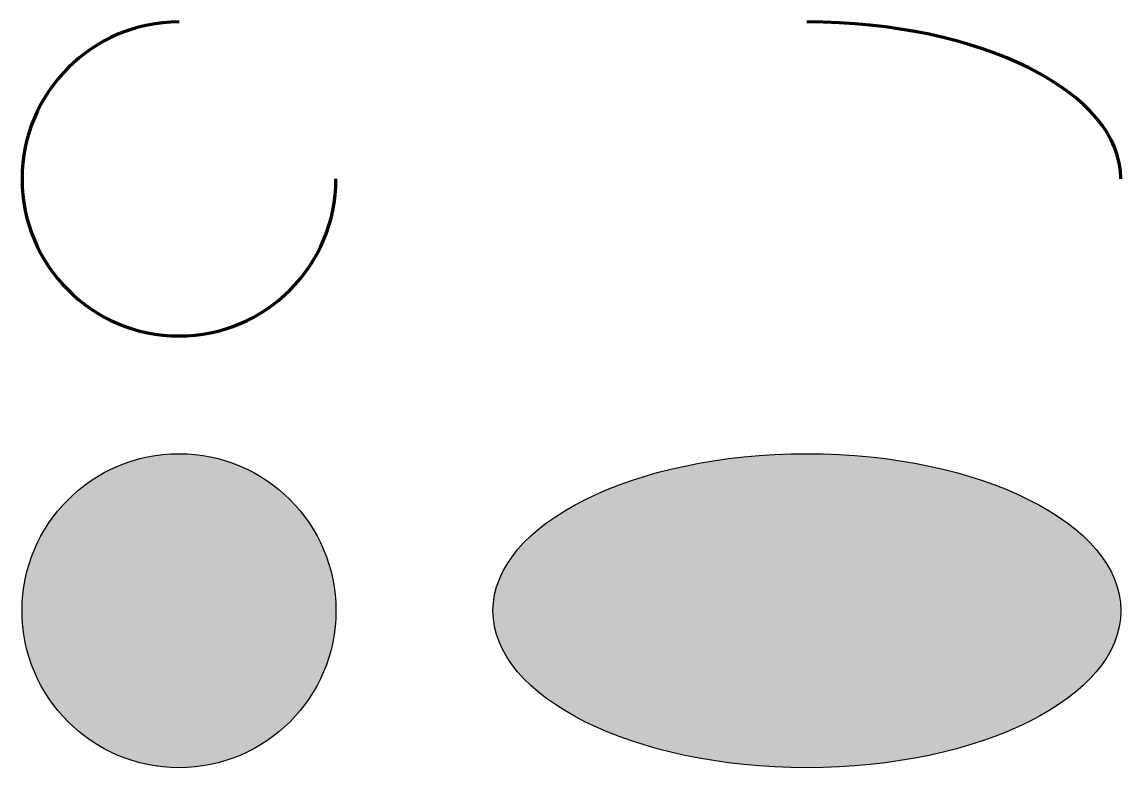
# Model space of a CAD drawing. Header units: millimetres. Extents: x 15 to 155, y 8 to 105.
import ezdxf

# ---------------------------------------------------------------- set-up
doc = ezdxf.new("R2010")
doc.units = ezdxf.units.MM
doc.layers.get('0').update_dxf_attribs({"linetype": 'CONTINUOUS'})

msp = doc.modelspace()

# ---------------------------------------------------------------- hatches: boundary and pattern name
at = {"lineweight": 0, "true_color": 0x66aaff}
h = msp.add_hatch(color=7, dxfattribs=at)
edge = h.paths.add_edge_path()
edge.add_arc((35, 30), 20, 0, 180)
edge.add_arc((35, 30), 20, 180, 360)
at = {"lineweight": 0, "true_color": 0xffcc66}
h = msp.add_hatch(color=7, dxfattribs=at)
edge = h.paths.add_edge_path()
edge.add_ellipse((115, 30), major_axis=(40, 0), ratio=0.5, start_angle=0, end_angle=180)
edge.add_ellipse((115, 30), major_axis=(40, 0), ratio=0.5, start_angle=180, end_angle=360)

# ---------------------------------------------------------------- linework, layer by layer
at = {"color": 7, "lineweight": 25, "true_color": 0x000000}
msp.add_circle((35, 30), 20, dxfattribs=at)
at = {"color": 7, "lineweight": 100, "true_color": 0x0066cc}
msp.add_arc((35, 85), 20, 90, 0, dxfattribs=at)
at = {"color": 7, "lineweight": 100, "true_color": 0xcc6600}
msp.add_ellipse((115, 85), major_axis=(40, 0), ratio=0.5, start_param=0, end_param=1.570796, dxfattribs=at)
at = {"color": 7, "lineweight": 25, "true_color": 0x000000}
msp.add_ellipse((115, 30), major_axis=(40, 0), ratio=0.5, dxfattribs=at)

doc.saveas('drawing.dxf')
